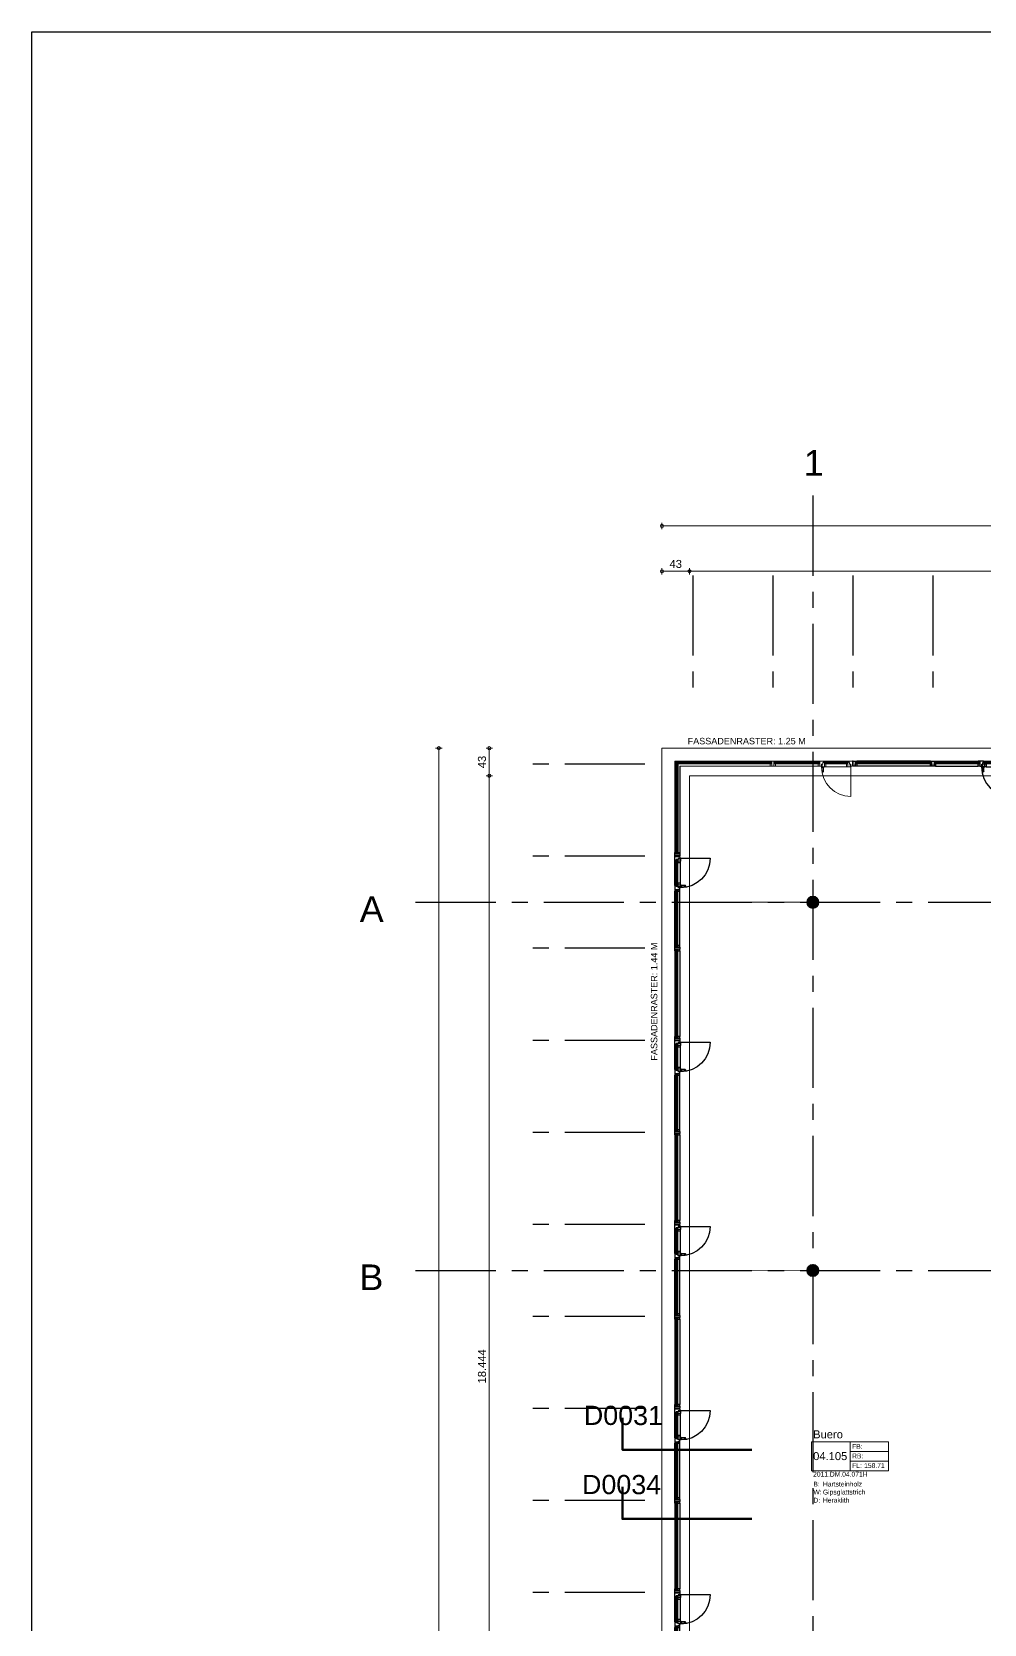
# Model space of a CAD drawing. Header units: millimetres. Extents: x -5 to 111, y -3 to 86.
# Drawn here: x -4.59 to 10.27, y 61.38 to 86.24 of the extents above; entities that cross this region are included whole.
import ezdxf

# ---------------------------------------------------------------- set-up
doc = ezdxf.new("R2010")
doc.units = ezdxf.units.MM
doc.linetypes.add('MITTE', pattern=[2, 1.25, -0.25, 0.25, -0.25])
for name, color, linetype, lineweight in [('A1------D-', 9, 'Continuous', 18), ('A1------J-', 10, 'Continuous', 50), ('A1------N-', 9, 'Continuous', 25), ('A1------W-', 9, 'Continuous', 25), ('A1E00---E-', 3, 'MITTE', 25), ('A1E00---T-', 3, 'Continuous', 25), ('A1E2----E-', 4, 'Continuous', 35), ('A1E5----E-', 3, 'Continuous', 25), ('A1M62---E-', 5, 'Continuous', 18), ('A1Z21---E-', 210, 'Continuous', 18), ('A1Z23---E-', 214, 'Continuous', 18), ('A1Z29---T-', 5, 'Continuous', 18)]:
    doc.layers.add(name, color=color, linetype=linetype, lineweight=lineweight)
doc.layers.add('A1------H-', color=8, linetype='Continuous')
doc.styles.add('ARIAL', font='ARIAL.TTF')
doc.dimstyles.new('MST1_50m', dxfattribs={"dimtxt": 0.125, "dimasz": 0.05, "dimexe": 0.05, "dimexo": 0.1, "dimgap": 0.05, "dimtad": 1, "dimdec": 3, "dimzin": 9, "dimdsep": 46, "dimtxsty": 'ARIAL', "dimblk": 'ORIGIN', "dimcen": 0, "dimse1": 1, "dimse2": 1, "dimclrd": 256, "dimclre": 256, "dimclrt": 256, "dimadec": 0, "dimazin": 0, "dimtfac": 1, "dimtdec": 3, "dimtix": 1, "dimtmove": 0, "dimatfit": 3, "dimldrblk": 'ORIGIN', "dimfxl": 0, "dimlwd": -1, "dimlwe": -1, "dimarcsym": 0})

# ---------------------------------------------------------------- blocks, each defined once
blk = doc.blocks.new('Gruppe-350')
at = {"layer": 'A1E5----E-'}
blk.add_line((-0.031, -0.088), (-0.031, -0.548), dxfattribs=at)
blk.add_arc((-0.031, -0.088), 0.46, 180, 270, dxfattribs=at)
blk = doc.blocks.new('Gruppe-351')
at = {"layer": 'A1E5----E-'}
blk.add_lwpolyline([(-0.4825, -0.088), (-0.4525, -0.088), (-0.4525, -0.098), (-0.4825, -0.098)], close=True, dxfattribs=at)
at = {"layer": 'A1E5----E-', "flags": 128}
blk.add_lwpolyline([(-0.4775, -0.158, 0.4142136), (-0.4675, -0.168, 0.4142136), (-0.4575, -0.158), (-0.4575, -0.098), (-0.4775, -0.098), (-0.4775, -0.158)], format="xyb", close=True, dxfattribs=at)
at = {"layer": 'A1E5----E-'}
blk.add_circle((-0.4675, -0.158), 0.01, dxfattribs=at)
blk = doc.blocks.new('Fassadentyp 15')
at = {"layer": 'A1E5----E-'}
for p, q in [((-1.291, 0), (-2.439, 0)), ((-1.209, 0), (-0.543, 0)), ((-0.422, 0), (-0.1, 0)), ((-1.291, -0.077), (-2.439, -0.077)), ((-1.209, -0.077), (-0.543, -0.077)), ((-0.422, -0.088), (-0.1, -0.088))]:
    blk.add_line(p, q, dxfattribs=at)
for points in [[(-2.464, -0.009), (-2.464, -0.077), (-2.496, -0.077), (-2.496, -0.009), (-2.496, 0), (-2.439, 0), (-2.439, -0.009)], [(-1.234, -0.077), (-1.266, -0.077), (-1.266, -0.009), (-1.291, -0.009), (-1.291, 0), (-1.209, 0), (-1.209, -0.009), (-1.234, -0.009)], [(-0.518, -0.077), (-0.488, -0.077), (-0.488, -0.047), (-0.471, -0.047), (-0.471, -0.017), (-0.461, -0.017), (-0.461, 0), (-0.543, 0), (-0.543, -0.009), (-0.518, -0.009)], [(-0.444, -0.063), (-0.444, -0.088), (-0.491, -0.088), (-0.491, -0.077), (-0.4795, -0.077), (-0.4795, -0.047), (-0.468, -0.047), (-0.468, -0.017), (-0.456, -0.017), (-0.456, 0), (-0.422, 0), (-0.422, -0.009), (-0.444, -0.009)], [(-0.031, -0.088), (-0.078, -0.088), (-0.078, -0.063), (-0.078, -0.009), (-0.1, -0.009), (-0.1, 0), (-0.066, 0), (-0.066, -0.017), (-0.054, -0.017), (-0.054, -0.047), (-0.0425, -0.047), (-0.0425, -0.077), (-0.031, -0.077)], [(-0.061, 0), (-0.004, 0), (-0.004, -0.009), (-0.004, -0.0366), (-0.004, -0.077), (-0.034, -0.077), (-0.034, -0.047), (-0.051, -0.047), (-0.051, -0.017), (-0.061, -0.017)], [(-2.464, -0.042), (-2.439, -0.042), (-2.439, -0.077), (-2.464, -0.077)], [(-2.457, -0.009), (-1.273, -0.009), (-1.273, -0.017), (-2.457, -0.017)], [(-2.457, -0.017), (-2.447, -0.017), (-2.447, -0.033), (-2.457, -0.033)], [(-2.457, -0.033), (-1.273, -0.033), (-1.273, -0.0375), (-2.457, -0.0375)], [(-2.457, -0.0375), (-1.273, -0.0375), (-1.273, -0.042), (-2.457, -0.042)], [(-1.291, -0.042), (-1.266, -0.042), (-1.266, -0.077), (-1.291, -0.077)], [(-1.283, -0.017), (-1.273, -0.017), (-1.273, -0.033), (-1.283, -0.033)], [(-1.234, -0.042), (-1.209, -0.042), (-1.209, -0.077), (-1.234, -0.077)], [(-1.227, -0.009), (-0.525, -0.009), (-0.525, -0.017), (-1.227, -0.017)], [(-1.227, -0.017), (-1.217, -0.017), (-1.217, -0.033), (-1.227, -0.033)], [(-1.227, -0.033), (-0.525, -0.033), (-0.525, -0.0375), (-1.227, -0.0375)], [(-1.227, -0.0375), (-0.525, -0.0375), (-0.525, -0.042), (-1.227, -0.042)], [(-0.543, -0.042), (-0.518, -0.042), (-0.518, -0.077), (-0.543, -0.077)], [(-0.535, -0.017), (-0.525, -0.017), (-0.525, -0.033), (-0.535, -0.033)], [(-0.444, -0.042), (-0.422, -0.042), (-0.422, -0.088), (-0.444, -0.088)], [(-0.437, -0.009), (-0.085, -0.009), (-0.085, -0.017), (-0.437, -0.017)], [(-0.437, -0.017), (-0.427, -0.017), (-0.427, -0.033), (-0.437, -0.033)], [(-0.437, -0.033), (-0.085, -0.033), (-0.085, -0.0375), (-0.437, -0.0375)], [(-0.437, -0.0375), (-0.085, -0.0375), (-0.085, -0.042), (-0.437, -0.042)], [(-0.1, -0.042), (-0.078, -0.042), (-0.078, -0.088), (-0.1, -0.088)], [(-0.095, -0.017), (-0.085, -0.017), (-0.085, -0.033), (-0.095, -0.033)]]:
    blk.add_lwpolyline(points, close=True, dxfattribs=at)
for p in [(-2.5, 0), (0, 0)]:
    blk.add_point(p, dxfattribs=at)
for name in ['Gruppe-350', 'Gruppe-351']:
    blk.add_blockref(name, (0, 0), dxfattribs=at)
blk = doc.blocks.new('Gruppe-361')
at = {"layer": 'A1E5----E-', "lineweight": 5}
blk.add_line((-42.606, 32.22), (-42.606, 31.76), dxfattribs=at)
blk.add_arc((-42.606, 32.22), 0.46, 180, 270, dxfattribs=at)
blk = doc.blocks.new('Gruppe-362')
at = {"layer": 'A1E5----E-', "lineweight": 5}
blk.add_lwpolyline([(-43.058, 32.22), (-43.028, 32.22), (-43.028, 32.21), (-43.058, 32.21)], close=True, dxfattribs=at)
at = {"layer": 'A1E5----E-', "lineweight": 5, "flags": 128}
blk.add_lwpolyline([(-43.053, 32.15, 0.414214), (-43.043, 32.14, 0.414214), (-43.033, 32.15), (-43.033, 32.21), (-43.053, 32.21), (-43.053, 32.15)], format="xyb", close=True, dxfattribs=at)
at = {"layer": 'A1E5----E-', "lineweight": 5}
blk.add_circle((-43.043, 32.15), 0.01, dxfattribs=at)
blk = doc.blocks.new('Gruppe-363')
at = {"linetype": 'Continuous', "lineweight": 5}
blk.add_point((-42.575, 32.308), dxfattribs=at)
at = {"layer": 'A1E5----E-', "lineweight": 5}
for p, q in [((-43.866, 32.308), (-45.352, 32.308)), ((-43.866, 32.231), (-45.275, 32.231)), ((-43.784, 32.308), (-43.118, 32.308)), ((-43.784, 32.231), (-43.118, 32.231)), ((-42.997, 32.308), (-42.675, 32.308)), ((-42.997, 32.22), (-42.675, 32.22))]:
    blk.add_line(p, q, dxfattribs=at)
for points in [[(-45.343, 32.299), (-43.848, 32.299), (-43.848, 32.291), (-45.343, 32.291)], [(-45.31, 32.281), (-45.3, 32.281), (-45.3, 32.271), (-45.31, 32.271)], [(-45.3, 32.291), (-45.29, 32.291), (-45.29, 32.275), (-45.3, 32.275)], [(-45.3, 32.275), (-43.848, 32.275), (-43.848, 32.271), (-45.3, 32.271)], [(-45.3, 32.271), (-43.848, 32.271), (-43.848, 32.266), (-45.3, 32.266)], [(-43.809, 32.231), (-43.841, 32.231), (-43.841, 32.299), (-43.866, 32.299), (-43.866, 32.308), (-43.784, 32.308), (-43.784, 32.299), (-43.809, 32.299)], [(-43.866, 32.266), (-43.841, 32.266), (-43.841, 32.231), (-43.866, 32.231)], [(-43.858, 32.291), (-43.848, 32.291), (-43.848, 32.275), (-43.858, 32.275)], [(-43.809, 32.266), (-43.784, 32.266), (-43.784, 32.231), (-43.809, 32.231)], [(-43.802, 32.299), (-43.1, 32.299), (-43.1, 32.291), (-43.802, 32.291)], [(-43.802, 32.291), (-43.792, 32.291), (-43.792, 32.275), (-43.802, 32.275)], [(-43.802, 32.275), (-43.1, 32.275), (-43.1, 32.271), (-43.802, 32.271)], [(-43.802, 32.271), (-43.1, 32.271), (-43.1, 32.266), (-43.802, 32.266)], [(-43.093, 32.231), (-43.063, 32.231), (-43.063, 32.261), (-43.046, 32.261), (-43.046, 32.291), (-43.036, 32.291), (-43.036, 32.308), (-43.118, 32.308), (-43.118, 32.299), (-43.093, 32.299)], [(-43.118, 32.266), (-43.093, 32.266), (-43.093, 32.231), (-43.118, 32.231)], [(-43.11, 32.291), (-43.1, 32.291), (-43.1, 32.275), (-43.11, 32.275)], [(-43.019, 32.245), (-43.019, 32.22), (-43.066, 32.22), (-43.066, 32.231), (-43.055, 32.231), (-43.055, 32.261), (-43.043, 32.261), (-43.043, 32.291), (-43.031, 32.291), (-43.031, 32.308), (-42.997, 32.308), (-42.997, 32.299), (-43.019, 32.299)], [(-43.019, 32.266), (-42.997, 32.266), (-42.997, 32.22), (-43.019, 32.22)], [(-43.012, 32.299), (-42.66, 32.299), (-42.66, 32.291), (-43.012, 32.291)], [(-43.012, 32.291), (-43.002, 32.291), (-43.002, 32.275), (-43.012, 32.275)], [(-43.012, 32.275), (-42.66, 32.275), (-42.66, 32.271), (-43.012, 32.271)], [(-43.012, 32.271), (-42.66, 32.271), (-42.66, 32.266), (-43.012, 32.266)], [(-42.606, 32.22), (-42.653, 32.22), (-42.653, 32.245), (-42.653, 32.299), (-42.675, 32.299), (-42.675, 32.308), (-42.641, 32.308), (-42.641, 32.291), (-42.629, 32.291), (-42.629, 32.261), (-42.618, 32.261), (-42.618, 32.231), (-42.606, 32.231)], [(-42.675, 32.266), (-42.653, 32.266), (-42.653, 32.22), (-42.675, 32.22)], [(-42.67, 32.291), (-42.66, 32.291), (-42.66, 32.275), (-42.67, 32.275)], [(-42.636, 32.308), (-42.579, 32.308), (-42.579, 32.299), (-42.579, 32.272), (-42.579, 32.231), (-42.609, 32.231), (-42.609, 32.261), (-42.626, 32.261), (-42.626, 32.291), (-42.636, 32.291)]]:
    blk.add_lwpolyline(points, close=True, dxfattribs=at)
blk.add_arc((-45.305, 32.261), 0.00707, 45, 135, dxfattribs=at)
at = {"layer": 'A1E5----E-'}
for name in ['Gruppe-361', 'Gruppe-362']:
    blk.add_blockref(name, (0, 0), dxfattribs=at)
blk = doc.blocks.new('Gruppe-364')
at = {"layer": 'A1E5----E-'}
for p, q in [((-45.352, 32.308), (-45.352, 30.886)), ((-45.275, 32.231), (-45.275, 30.886))]:
    blk.add_line(p, q, dxfattribs=at)
for points in [[(-45.343, 32.281), (-45.335, 32.281), (-45.335, 30.868), (-45.343, 30.868)], [(-45.339, 32.291), (-45.329, 32.291), (-45.329, 32.281), (-45.339, 32.281)], [(-45.335, 32.281), (-45.319, 32.281), (-45.319, 32.271), (-45.335, 32.271)], [(-45.319, 32.281), (-45.315, 32.281), (-45.315, 30.868), (-45.319, 30.868)], [(-45.315, 32.281), (-45.31, 32.281), (-45.31, 30.868), (-45.315, 30.868)], [(-45.343, 30.861), (-45.275, 30.861), (-45.275, 30.829), (-45.343, 30.829), (-45.352, 30.829), (-45.352, 30.886), (-45.343, 30.886)], [(-45.335, 30.878), (-45.319, 30.878), (-45.319, 30.868), (-45.335, 30.868)], [(-45.31, 30.886), (-45.275, 30.886), (-45.275, 30.861), (-45.31, 30.861)]]:
    blk.add_lwpolyline(points, close=True, dxfattribs=at)
blk.add_arc((-45.348, 32.286), 0.00707, 315, 45, dxfattribs=at)
blk.add_point((-45.352, 30.825), dxfattribs=at)
blk = doc.blocks.new('Gruppe-352')
at = {"layer": 'A1E5----E-'}
blk.add_line((0.088, 0.031), (0.548, 0.031), dxfattribs=at)
blk.add_arc((0.088, 0.031), 0.46, 0, 90, dxfattribs=at)
blk = doc.blocks.new('Gruppe-353')
at = {"layer": 'A1E5----E-'}
blk.add_lwpolyline([(0.088, 0.4825), (0.098, 0.4825), (0.098, 0.4525), (0.088, 0.4525)], close=True, dxfattribs=at)
at = {"layer": 'A1E5----E-', "flags": 128}
blk.add_lwpolyline([(0.158, 0.4775, -0.4142136), (0.168, 0.4675, -0.4142136), (0.158, 0.4575), (0.098, 0.4575), (0.098, 0.4775), (0.158, 0.4775)], format="xyb", close=True, dxfattribs=at)
at = {"layer": 'A1E5----E-'}
blk.add_circle((0.158, 0.4675), 0.01, dxfattribs=at)
blk = doc.blocks.new('Fassaden Typ 1')
at = {"layer": 'A1E5----E-'}
for p, q in [((0, 1.478), (0, 2.814)), ((0.077, 1.478), (0.077, 2.814)), ((0, 1.396), (0, 0.543)), ((0.077, 1.396), (0.077, 0.543)), ((0, 0.422), (0, 0.1)), ((0.088, 0.422), (0.088, 0.1))]:
    blk.add_line(p, q, dxfattribs=at)
for points in [[(0.009, 2.839), (0.077, 2.839), (0.077, 2.871), (0.009, 2.871), (0, 2.871), (0, 2.814), (0.009, 2.814)], [(0.009, 2.832), (0.017, 2.832), (0.017, 1.46), (0.009, 1.46)], [(0.017, 2.832), (0.033, 2.832), (0.033, 2.822), (0.017, 2.822)], [(0.033, 2.832), (0.0375, 2.832), (0.0375, 1.46), (0.033, 1.46)], [(0.0375, 2.832), (0.042, 2.832), (0.042, 1.46), (0.0375, 1.46)], [(0.042, 2.839), (0.077, 2.839), (0.077, 2.814), (0.042, 2.814)], [(0.077, 1.421), (0.077, 1.453), (0.009, 1.453), (0.009, 1.478), (0, 1.478), (0, 1.396), (0.009, 1.396), (0.009, 1.421)], [(0.009, 1.414), (0.017, 1.414), (0.017, 0.525), (0.009, 0.525)], [(0.017, 1.47), (0.033, 1.47), (0.033, 1.46), (0.017, 1.46)], [(0.017, 1.414), (0.033, 1.414), (0.033, 1.404), (0.017, 1.404)], [(0.033, 1.414), (0.0375, 1.414), (0.0375, 0.525), (0.033, 0.525)], [(0.0375, 1.414), (0.042, 1.414), (0.042, 0.525), (0.0375, 0.525)], [(0.042, 1.478), (0.077, 1.478), (0.077, 1.453), (0.042, 1.453)], [(0.042, 1.421), (0.077, 1.421), (0.077, 1.396), (0.042, 1.396)], [(0.077, 0.518), (0.077, 0.488), (0.047, 0.488), (0.047, 0.471), (0.017, 0.471), (0.017, 0.461), (0, 0.461), (0, 0.543), (0.009, 0.543), (0.009, 0.518)], [(0.017, 0.535), (0.033, 0.535), (0.033, 0.525), (0.017, 0.525)], [(0.042, 0.543), (0.077, 0.543), (0.077, 0.518), (0.042, 0.518)], [(0.063, 0.444), (0.088, 0.444), (0.088, 0.491), (0.077, 0.491), (0.077, 0.4795), (0.047, 0.4795), (0.047, 0.468), (0.017, 0.468), (0.017, 0.456), (0, 0.456), (0, 0.422), (0.009, 0.422), (0.009, 0.444)], [(0.009, 0.437), (0.017, 0.437), (0.017, 0.085), (0.009, 0.085)], [(0.017, 0.437), (0.033, 0.437), (0.033, 0.427), (0.017, 0.427)], [(0.033, 0.437), (0.0375, 0.437), (0.0375, 0.085), (0.033, 0.085)], [(0.0375, 0.437), (0.042, 0.437), (0.042, 0.085), (0.0375, 0.085)], [(0.042, 0.444), (0.088, 0.444), (0.088, 0.422), (0.042, 0.422)], [(0.088, 0.031), (0.088, 0.078), (0.063, 0.078), (0.009, 0.078), (0.009, 0.1), (0, 0.1), (0, 0.066), (0.017, 0.066), (0.017, 0.054), (0.047, 0.054), (0.047, 0.0425), (0.077, 0.0425), (0.077, 0.031)], [(0, 0.061), (0, 0.004), (0.009, 0.004), (0.0366, 0.004), (0.077, 0.004), (0.077, 0.034), (0.047, 0.034), (0.047, 0.051), (0.017, 0.051), (0.017, 0.061)], [(0.017, 0.095), (0.033, 0.095), (0.033, 0.085), (0.017, 0.085)], [(0.042, 0.1), (0.088, 0.1), (0.088, 0.078), (0.042, 0.078)]]:
    blk.add_lwpolyline(points, close=True, dxfattribs=at)
for p in [(0, 2.875), (0, 0)]:
    blk.add_point(p, dxfattribs=at)
for name in ['Gruppe-352', 'Gruppe-353']:
    blk.add_blockref(name, (0, 0), dxfattribs=at)
blk = doc.blocks.new('Gruppe-371')
at = {"layer": 'A1E5----E-', "xscale": -1, "rotation": 180}
for p in [(-45.352, 30.825), (-45.352, 27.95), (-45.352, 25.075), (-45.352, 22.2), (-45.352, 19.325)]:
    blk.add_blockref('Fassaden Typ 1', p, dxfattribs=at)
blk = doc.blocks.new('_Origin')
at = {"color": 0, "linetype": 'ByBlock', "lineweight": -2}
blk.add_line((0, 0), (-1, 0), dxfattribs=at)
for points in [[(0, 0), (0, 1)], [(0, 0), (0, -1)]]:
    blk.add_lwpolyline(points)
blk.add_circle((0, 0), 0.5, dxfattribs=at)
blk = doc.blocks.new('*D241')
at = {"layer": 'A1------D-', "transparency": 16777216}
blk.add_line((5.295, 77.819), (5.625, 77.819), dxfattribs=at)
at = {"layer": 'Defpoints', "color": 0, "transparency": 16777216}
for p in [(5.675, 77.819), (5.245, 75.055), (5.675, 74.625)]:
    blk.add_point(p, dxfattribs=at)
at = {"layer": 'A1------D-', "transparency": 16777216, "xscale": 0.05, "yscale": 0.05, "zscale": 0.05, "rotation": 180}
blk.add_blockref('_Origin', (5.245, 77.819), dxfattribs=at)
at = {"layer": 'A1------D-', "transparency": 16777216, "xscale": 0.05, "yscale": 0.05, "zscale": 0.05}
blk.add_blockref('_Origin', (5.675, 77.819), dxfattribs=at)
at = {"layer": 'A1------D-', "transparency": 16777216, "insert": (5.46, 77.933), "char_height": 0.125, "attachment_point": 5, "style": 'ARIAL'}
blk.add_mtext('43', dxfattribs=at)
blk = doc.blocks.new('*D242')
at = {"layer": 'A1------D-', "transparency": 16777216}
blk.add_line((5.725, 77.819), (22.46, 77.819), dxfattribs=at)
at = {"layer": 'Defpoints', "color": 0, "transparency": 16777216}
for p in [(22.51, 77.819), (5.675, 74.625), (22.51, 74.625)]:
    blk.add_point(p, dxfattribs=at)
at = {"layer": 'A1------D-', "transparency": 16777216, "xscale": 0.05, "yscale": 0.05, "zscale": 0.05, "rotation": 180}
blk.add_blockref('_Origin', (5.675, 77.819), dxfattribs=at)
at = {"layer": 'A1------D-', "transparency": 16777216, "xscale": 0.05, "yscale": 0.05, "zscale": 0.05}
blk.add_blockref('_Origin', (22.51, 77.819), dxfattribs=at)
at = {"layer": 'A1------D-', "transparency": 16777216, "insert": (14.092, 77.933), "char_height": 0.125, "attachment_point": 5, "style": 'ARIAL'}
blk.add_mtext('16.835', dxfattribs=at)
blk = doc.blocks.new('*D250')
at = {"layer": 'A1------D-', "transparency": 16777216}
blk.add_line((5.295, 78.528), (84.625, 78.528), dxfattribs=at)
at = {"layer": 'Defpoints', "color": 0, "transparency": 16777216}
for p in [(84.675, 78.528), (5.245, 75.055), (84.675, 74.775)]:
    blk.add_point(p, dxfattribs=at)
at = {"layer": 'A1------D-', "transparency": 16777216, "xscale": 0.05, "yscale": 0.05, "zscale": 0.05, "rotation": 180}
blk.add_blockref('_Origin', (5.245, 78.528), dxfattribs=at)
at = {"layer": 'A1------D-', "transparency": 16777216, "xscale": 0.05, "yscale": 0.05, "zscale": 0.05}
blk.add_blockref('_Origin', (84.675, 78.528), dxfattribs=at)
at = {"layer": 'A1------D-', "transparency": 16777216, "insert": (44.96, 78.642), "char_height": 0.125, "attachment_point": 5, "style": 'ARIAL'}
blk.add_mtext('79.43', dxfattribs=at)
blk = doc.blocks.new('*D272')
at = {"layer": 'A1------D-', "transparency": 16777216}
blk.add_line((2.55, 56.231), (2.55, 74.575), dxfattribs=at)
at = {"layer": 'Defpoints', "color": 0, "transparency": 16777216}
for p in [(2.55, 74.625), (5.675, 74.625), (6.015, 56.181)]:
    blk.add_point(p, dxfattribs=at)
at = {"layer": 'A1------D-', "transparency": 16777216, "xscale": 0.05, "yscale": 0.05, "zscale": 0.05}
for p, rotation in [((2.55, 74.625), 90), ((2.55, 56.181), 270)]:
    blk.add_blockref('_Origin', p, dxfattribs=dict(at, rotation=rotation))
at = {"layer": 'A1------D-', "transparency": 16777216, "insert": (2.436, 65.403), "char_height": 0.125, "attachment_point": 5, "rotation": 90, "style": 'ARIAL'}
blk.add_mtext('18.444', dxfattribs=at)
blk = doc.blocks.new('*D273')
at = {"layer": 'A1------D-', "transparency": 16777216}
blk.add_line((2.55, 74.675), (2.55, 75.005), dxfattribs=at)
at = {"layer": 'Defpoints', "color": 0, "transparency": 16777216}
for p in [(2.55, 75.055), (5.245, 75.055), (5.675, 74.625)]:
    blk.add_point(p, dxfattribs=at)
at = {"layer": 'A1------D-', "transparency": 16777216, "xscale": 0.05, "yscale": 0.05, "zscale": 0.05}
for p, rotation in [((2.55, 75.055), 90), ((2.55, 74.625), 270)]:
    blk.add_blockref('_Origin', p, dxfattribs=dict(at, rotation=rotation))
at = {"layer": 'A1------D-', "transparency": 16777216, "insert": (2.436, 74.84), "char_height": 0.125, "attachment_point": 5, "rotation": 90, "style": 'ARIAL'}
blk.add_mtext('43', dxfattribs=at)
blk = doc.blocks.new('*D274')
at = {"layer": 'A1------D-', "transparency": 16777216}
blk.add_line((1.763, 8.2), (1.763, 75.005), dxfattribs=at)
at = {"layer": 'Defpoints', "color": 0, "transparency": 16777216}
for p in [(1.763, 75.055), (5.245, 75.055), (5.245, 8.15)]:
    blk.add_point(p, dxfattribs=at)
at = {"layer": 'A1------D-', "transparency": 16777216, "xscale": 0.05, "yscale": 0.05, "zscale": 0.05}
for p, rotation in [((1.763, 75.055), 90), ((1.763, 8.15), 270)]:
    blk.add_blockref('_Origin', p, dxfattribs=dict(at, rotation=rotation))
at = {"layer": 'A1------D-', "transparency": 16777216, "insert": (1.649, 41.603), "char_height": 0.125, "attachment_point": 5, "rotation": 90, "style": 'ARIAL'}
blk.add_mtext('66.905', dxfattribs=at)
blk = doc.blocks.new('bbl-raumstempel')
for points in [[(0, 0), (0, -0.45), (1.2, -0.45), (1.2, 0), (0, 0)], [(0.6, -0.45), (0.6, 0)], [(0.6, -0.15), (1.2, -0.15)], [(0.6, -0.3), (1.2, -0.3)], [(1.2, -0.3), (1.2, -0.45)]]:
    blk.add_lwpolyline(points)
at = {"style": 'ARIAL'}
for s, p in [('FB:', (0.632, -0.108)), ('RB:', (0.632, -0.258)), ('FL:', (0.632, -0.408)), ('B:', (0.028, -0.697)), ('W:', (0.028, -0.822)), ('D:', (0.028, -0.948))]:
    blk.add_text(s, height=0.075, dxfattribs=at).set_placement(p)
for tag, p, height in [('RAUMBEZ', (0.023, 0.055), 0.125), ('RNR1', (0.023, -0.285), 0.125), ('FB', (0.82, -0.108), 0.075), ('RB', (0.82, -0.258), 0.075), ('RNR2', (0.023, -0.543), 0.075), ('FLAECHE', (0.82, -0.408), 0.075), ('B', (0.176, -0.697), 0.075), ('W', (0.176, -0.822), 0.075), ('D', (0.176, -0.948), 0.075)]:
    blk.add_attdef(tag, p, '', height=height, dxfattribs=at)
blk = doc.blocks.new('2011.DM.04.071H', base_point=(10.7, 56.119))
at = {"layer": 'A1Z21---E-'}
blk.add_lwpolyline([(10.7, 56.119), (5.675, 56.119), (5.675, 61.159), (7.51, 61.15), (7.517, 61.114), (7.535, 61.088), (7.562, 61.068), (7.6, 61.06), (7.636, 61.068), (7.663, 61.086), (7.683, 61.114), (7.69, 61.15), (7.681, 61.189), (7.662, 61.215), (7.632, 61.234), (7.6, 61.24), (7.566, 61.233), (7.539, 61.216), (7.516, 61.183), (7.51, 61.15), (5.675, 61.159), (5.675, 66.904), (7.51, 66.9), (7.518, 66.863), (7.537, 66.836), (7.56, 66.82), (7.6, 66.81), (7.635, 66.817), (7.662, 66.835), (7.684, 66.867), (7.69, 66.9), (7.684, 66.933), (7.662, 66.965), (7.629, 66.985), (7.6, 66.99), (7.562, 66.982), (7.535, 66.962), (7.518, 66.937), (7.51, 66.9), (5.675, 66.904), (5.675, 72.649), (7.51, 72.649), (7.518, 72.612), (7.535, 72.588), (7.562, 72.569), (7.6, 72.56), (7.637, 72.568), (7.662, 72.585), (7.682, 72.612), (7.69, 72.65), (7.684, 72.683), (7.663, 72.714), (7.629, 72.735), (7.6, 72.74), (7.565, 72.733), (7.537, 72.714), (7.516, 72.681), (7.51, 72.649), (5.675, 72.649), (5.675, 74.625), (15.094, 74.625), (15.094, 72.875), (14.9, 72.875), (14.9, 72.425), (15.35, 72.425), (15.35, 72.875), (15.094, 72.875), (15.094, 74.625), (22.51, 74.625), (22.51, 72.9), (22.373, 72.9), (22.373, 72.425), (22.537, 72.425), (22.598, 72.425), (22.598, 69.056), (10.7, 69.056), (10.7, 56.119)], close=True, dxfattribs=at)
at = {"layer": 'A1Z21---E-', "style": 'ARIAL', "flags": 1}
blk.add_attdef('C_NUMBER', (10.7, 56.119), '', height=10, dxfattribs=at)

msp = doc.modelspace()

# ---------------------------------------------------------------- hatches: boundary and pattern name
at = {"layer": 'A1------H-'}
h = msp.add_hatch(color=256, dxfattribs=at)
edge = h.paths.add_edge_path()
edge.add_arc((7.6, 72.65), 0.09, 0, 360)
h = msp.add_hatch(color=256, dxfattribs=at)
edge = h.paths.add_edge_path()
edge.add_arc((7.6, 72.65), 0.09, 0, 360)
h = msp.add_hatch(color=256, dxfattribs=at)
edge = h.paths.add_edge_path()
edge.add_arc((7.6, 66.9), 0.09, 0, 360)
h = msp.add_hatch(color=256, dxfattribs=at)
edge = h.paths.add_edge_path()
edge.add_arc((7.6, 66.9), 0.09, 0, 360)

# ---------------------------------------------------------------- linework, layer by layer
at = {"layer": 'A1------J-', "flags": 128}
for points in [[(6.6455, 64.1), (4.627, 64.1), (4.627, 64.6)], [(6.6455, 63.02), (4.627, 63.02), (4.627, 63.52)]]:
    msp.add_lwpolyline(points, dxfattribs=at)
at = {"layer": 'A1------W-', "flags": 128}
msp.add_lwpolyline([(-4.5891, 86.243), (110.9109, 86.243), (110.9109, -2.857), (-4.5891, -2.857)], close=True, dxfattribs=at)
at = {"layer": 'A1E00---E-'}
for p, q in [((7.6, 79), (7.6, 14.9776)), ((5.725, 77.7515), (5.725, 75.9715)), ((6.975, 77.7515), (6.975, 75.9715)), ((8.225, 77.7515), (8.225, 75.9715)), ((9.475, 77.7515), (9.475, 75.9715)), ((4.98, 74.8063), (3.2, 74.8063)), ((4.98, 73.3688), (3.2, 73.3688)), ((1.4, 72.65), (89.8, 72.65)), ((4.98, 71.9313), (3.2, 71.9313)), ((4.98, 70.4938), (3.2, 70.4938)), ((4.98, 69.0563), (3.2, 69.0563)), ((4.98, 67.6188), (3.2, 67.6188)), ((1.4, 66.9), (89.8, 66.9)), ((4.98, 66.1813), (3.2, 66.1813)), ((4.98, 64.7438), (3.2, 64.7438)), ((4.98, 63.3063), (3.2, 63.3063)), ((4.98, 61.8688), (3.2, 61.8688))]:
    msp.add_line(p, q, dxfattribs=at)
at = {"layer": 'A1E2----E-'}
for centre in [(7.6, 72.65), (7.6, 72.65), (7.6, 66.9), (7.6, 66.9)]:
    msp.add_circle(centre, 0.09, dxfattribs=at)
at = {"layer": 'A1M62---E-'}
for p, q in [((22.6, 75.055), (5.245, 75.055)), ((5.245, 75.055), (5.245, 8.15)), ((5.675, 74.625), (5.675, 18.775)), ((5.675, 74.625), (22.6, 74.625))]:
    msp.add_line(p, q, dxfattribs=at)
at = {"layer": 'A1Z23---E-'}
msp.add_lwpolyline([(84.675, 74.775), (30.23, 74.775), (30.23, 75.48), (25.4033, 75.48), (25.4033, 74.22), (27.03, 74.22), (27.03, 73.9), (24.38, 73.9), (24.38, 74.22), (25.4033, 74.22), (25.4033, 75.48), (22.6, 75.48), (22.6, 75.055), (5.245, 75.055), (5.245, 57.4277)], dxfattribs=at)

# ---------------------------------------------------------------- block references
at = {"layer": 'A1E5----E-'}
for name, p in [('Gruppe-363', (50.8004, 42.5436)), ('Gruppe-364', (50.8004, 42.5436)), ('Fassadentyp 15', (10.725, 74.852)), ('Gruppe-371', (50.8004, 42.5436))]:
    msp.add_blockref(name, p, dxfattribs=at)
at = {"layer": 'A1Z21---E-'}
msp.add_blockref('2011.DM.04.071H', (10.6996, 56.119), dxfattribs=at)
at = {"layer": 'A1Z29---T-'}
msp.add_blockref('bbl-raumstempel', (7.5809, 64.2233), dxfattribs=at).add_auto_attribs({'FLAECHE': '158.71', 'RAUMBEZ': 'Buero', 'RNR1': '04.105', 'RNR2': '2011.DM.04.071H', 'B': 'Hartsteinholz', 'W': 'Gipsglattstrich', 'D': 'Heraklith'})

# ---------------------------------------------------------------- texts
at = {"layer": 'A1------J-', "style": 'ARIAL'}
for s, p in [('D0031', (4.0258, 64.4879)), ('D0034', (3.9972, 63.408))]:
    msp.add_text(s, height=0.3, rotation=359.87291, dxfattribs=at).set_placement(p)
at = {"layer": 'A1------N-', "style": 'ARIAL'}
msp.add_text('FASSADENRASTER: 1.25 M', height=0.101016, dxfattribs=at).set_placement((5.6461, 75.1164))
msp.add_text('FASSADENRASTER: 1.44 M', height=0.101016, rotation=90, dxfattribs=at).set_placement((5.1725, 70.1777))
at = {"layer": 'A1E00---T-', "style": 'ARIAL'}
for s, p in [('1', (7.4579, 79.3129)), ('A', (0.5287, 72.3441)), ('B', (0.5234, 66.5941))]:
    msp.add_text(s, height=0.4, rotation=359.87291, dxfattribs=at).set_placement(p)

# ---------------------------------------------------------------- dimensions: what is measured, and where the dimension line sits
at = {"layer": 'A1------D-'}
for base, p1, p2, picture, middle in [((84.675, 78.5279), (5.245, 75.055), (84.675, 74.775), '*D250', (44.96, 78.6418)), ((22.51, 77.819), (5.675, 74.625), (22.51, 74.625), '*D242', (14.0925, 77.9329))]:
    dim = msp.add_linear_dim(base=base, p1=p1, p2=p2, dimstyle='MST1_50m', dxfattribs=at)
    dim.commit()
    dim.dimension.update_dxf_attribs({"geometry": picture, "text_midpoint": middle})
dim = msp.add_linear_dim(base=(5.675, 77.819), p1=(5.245, 75.055), p2=(5.675, 74.625), dimstyle='MST1_50m', override={"dimdec": 1, "dimlfac": 100, "dimtdec": 1}, dxfattribs=at)
dim.commit()
dim.dimension.update_dxf_attribs({"geometry": '*D241', "text_midpoint": (5.46, 77.9329)})
for base, p1, p2, picture, middle in [((1.7632, 75.055), (5.245, 8.15), (5.245, 75.055), '*D274', (1.6494, 41.6025)), ((2.5497, 74.625), (6.015, 56.1813), (5.675, 74.625), '*D272', (2.4359, 65.4031))]:
    dim = msp.add_linear_dim(base=base, p1=p1, p2=p2, angle=90, dimstyle='MST1_50m', dxfattribs=at)
    dim.commit()
    dim.dimension.update_dxf_attribs({"geometry": picture, "text_midpoint": middle})
dim = msp.add_linear_dim(base=(2.5497, 75.055), p1=(5.675, 74.625), p2=(5.245, 75.055), angle=90, dimstyle='MST1_50m', override={"dimdec": 1, "dimlfac": 100, "dimtdec": 1, "dimtmove": 1}, dxfattribs=at)
dim.commit()
dim.dimension.update_dxf_attribs({"geometry": '*D273', "text_midpoint": (2.4358, 74.84)})

doc.saveas('drawing.dxf')
